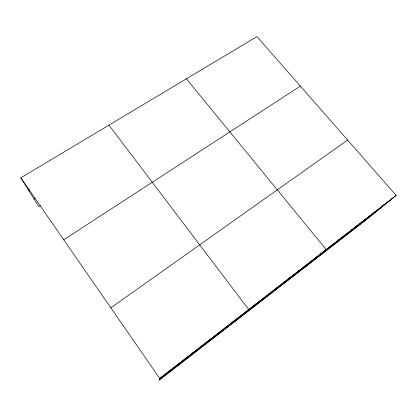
<?xml version="1.0" encoding="UTF-8"?>
<svg xmlns="http://www.w3.org/2000/svg" width="417" height="417" viewBox="0 0 417 417"><rect width="100%" height="100%" fill="white"/><g stroke="black" fill="none" stroke-linecap="round" stroke-linejoin="round"><path stroke-width="0.63" d="M396.15 195.443L159.721 378.428L158.924 380.393L365.245 220.536L396.15 195.443L256.966 36.607L20.85 177.824L38.823 206.65L40.485 205.623M167.983 372.199L168.239 371.834M176.261 365.792L176.667 365.313M184.455 359.454L185.007 358.855M192.56 353.178L193.264 352.469M200.587 346.965L201.432 346.146M208.531 340.814L209.516 339.891M216.397 334.726L217.518 333.699M224.179 328.7L225.435 327.569M231.888 322.737L233.275 321.502M239.52 316.826L241.036 315.497M235.542 321.033L248.72 309.55L108.967 125.121M254.344 305.353L256.101 303.837M261.537 299.787L263.414 298.176M268.663 294.272L270.654 292.572M275.726 288.804L277.826 287.021M282.716 283.393L284.931 281.522M289.648 278.03L291.973 276.075M296.513 272.713L298.942 270.68M303.31 267.448L305.849 265.332M310.05 262.236L312.687 260.041M316.727 257.065L319.469 254.792M303.253 268.569L326.183 249.595L186.415 78.803M329.904 246.869L332.834 244.445M336.399 241.839L339.428 239.342M342.842 236.851L345.959 234.291M349.222 231.915L352.433 229.277M355.55 227.015L358.849 224.315M361.815 222.162L365.203 219.394M368.034 217.356L371.505 214.52M374.19 212.587L377.75 209.688M380.299 207.859L383.937 204.898M386.351 203.173L390.072 200.15M159.622 378.672L392.35 198.528M159.372 379.293L382.665 206.394M159.132 379.877L373.481 213.848M110.849 307.829L347.601 140.039M63.733 239.765L300.355 86.121M34.064 199.013L35.137 198.356M28.726 190.46L29.774 189.818M20.85 177.824L159.721 378.428"/></g></svg>
